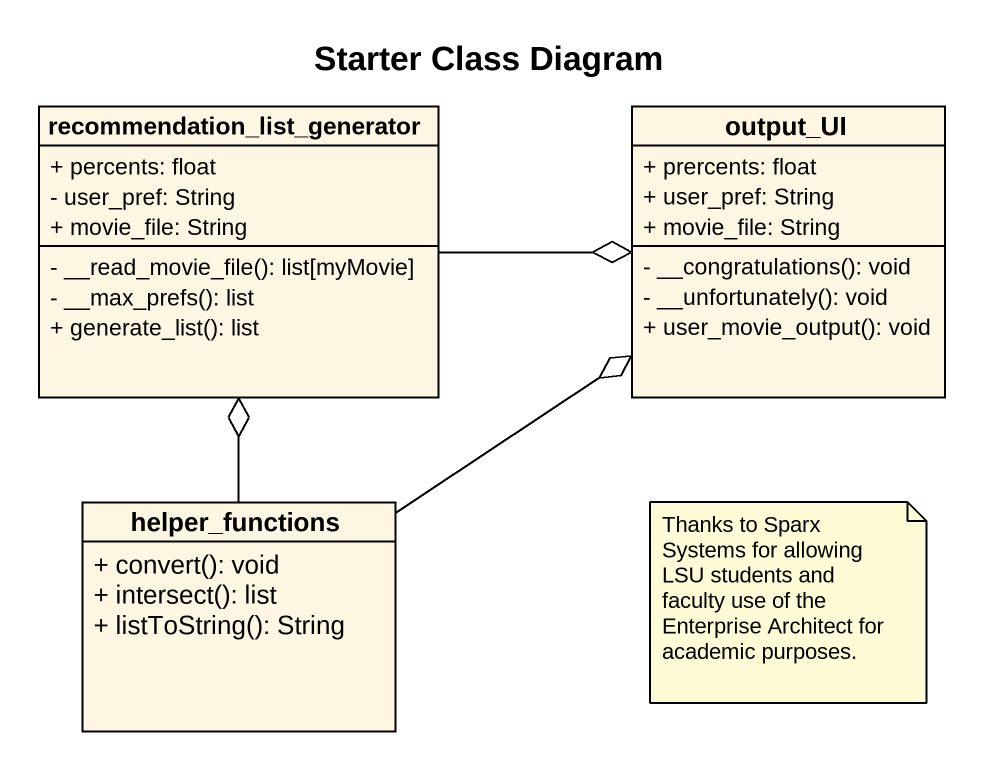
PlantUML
@startuml
title Starter Class Diagram
hide circle
hide empty members
skinparam classAttributeIconSize 0
class "recommendation_list_generator" as recommendation_list {
  + percents: float
  - user_pref: String
  + movie_file: String
  - __read_movie_file(): list[myMovie]
  - __max_prefs(): list
  + generate_list(): list
}
class output_UI {
  + prercents: float
  + user_pref: String
  + movie_file: String
  - __congratulations(): void
  - __unfortunately(): void
  + user_movie_output(): void
}
class helper_functions {
  + convert(): void
  + intersect(): list
  + listToString(): String
}
recommendation_list -right-o output_UI
helper_functions -up-o recommendation_list
helper_functions -up-o output_UI
note as N1
  Thanks to Sparx Systems for allowing LSU students and faculty use of the Enterprise Architect for academic purposes.
end note
@enduml
